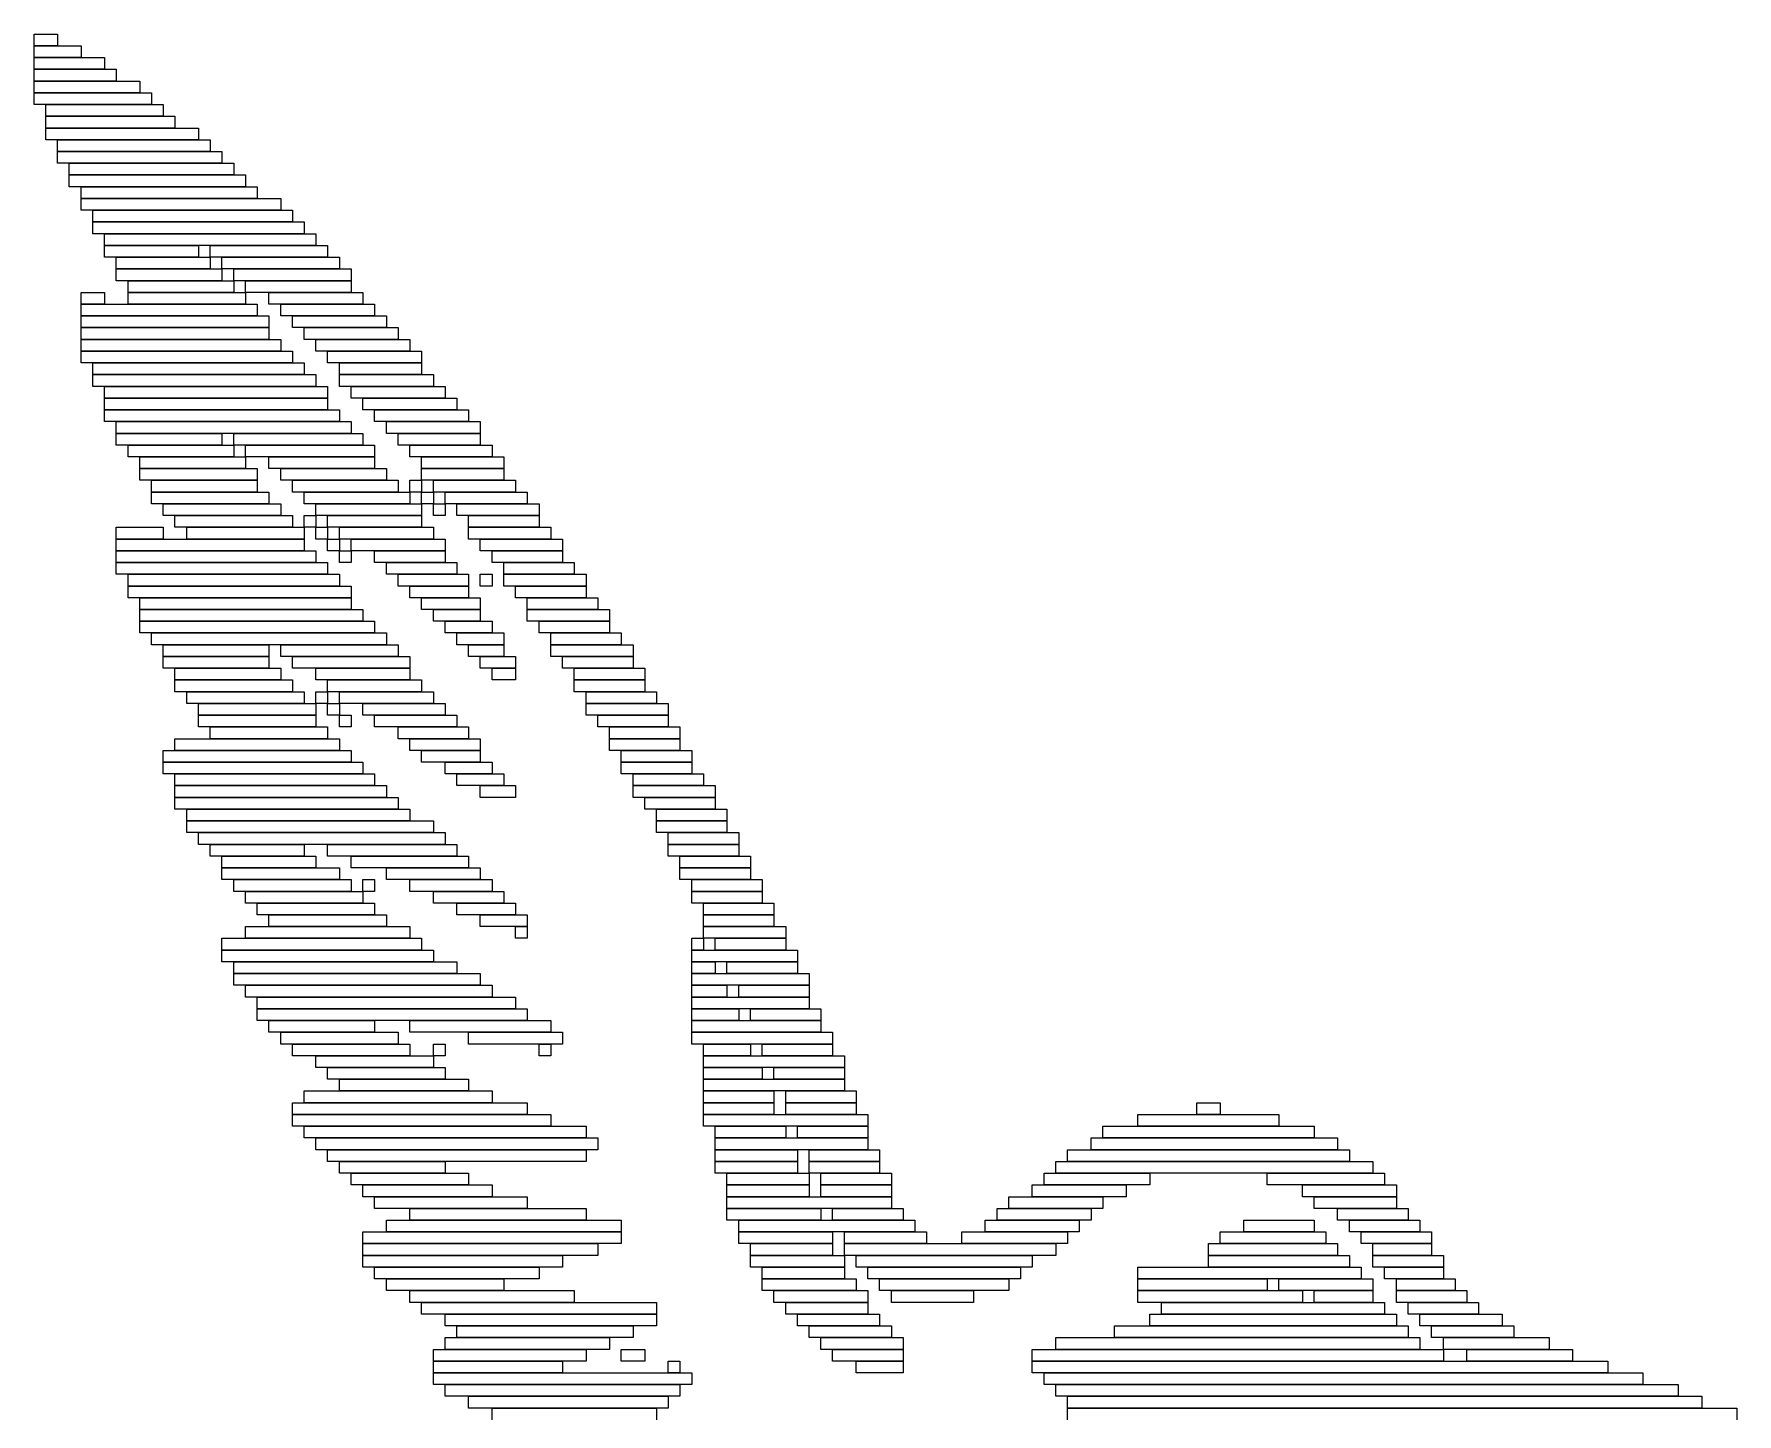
# Model space of a CAD drawing. Extents: x 431 to 613, y 382 to 623.
# Drawn here: x 431 to 576, y 505.5 to 623 of the extents above; entities that cross this region are included whole.
import ezdxf

# ---------------------------------------------------------------- set-up
doc = ezdxf.new("R2010")
doc.units = 0

msp = doc.modelspace()

# ---------------------------------------------------------------- linework, layer by layer
for p, q in [((431, 623), (433, 623)), ((431, 622), (431, 623)), ((433, 623), (433, 622)), ((433, 622), (431, 622)), ((431, 622), (435, 622)), ((431, 621), (431, 622)), ((435, 621), (431, 621)), ((431, 621), (437, 621)), ((431, 620), (431, 621)), ((435, 622), (435, 621)), ((437, 621), (437, 620)), ((437, 620), (431, 620)), ((431, 620), (438, 620)), ((431, 619), (431, 620)), ((438, 620), (438, 619)), ((438, 619), (431, 619)), ((431, 619), (440, 619)), ((431, 618), (431, 619)), ((440, 618), (431, 618)), ((431, 618), (441, 618)), ((431, 617), (431, 618)), ((440, 619), (440, 618)), ((441, 618), (441, 617)), ((441, 617), (431, 617)), ((432, 617), (442, 617)), ((432, 616), (432, 617)), ((442, 617), (442, 616)), ((442, 616), (432, 616)), ((432, 616), (443, 616)), ((432, 615), (432, 616)), ((443, 615), (432, 615)), ((432, 615), (445, 615)), ((432, 614), (432, 615)), ((443, 616), (443, 615)), ((445, 615), (445, 614)), ((445, 614), (432, 614)), ((433, 614), (446, 614)), ((433, 613), (433, 614)), ((446, 614), (446, 613)), ((446, 613), (433, 613)), ((433, 613), (447, 613)), ((433, 612), (433, 613)), ((447, 612), (433, 612)), ((434, 612), (448, 612)), ((434, 611), (434, 612)), ((447, 613), (447, 612)), ((448, 612), (448, 611)), ((448, 611), (434, 611)), ((434, 611), (449, 611)), ((434, 610), (434, 611)), ((449, 611), (449, 610)), ((449, 610), (434, 610)), ((435, 610), (450, 610)), ((435, 609), (435, 610)), ((450, 609), (435, 609)), ((435, 609), (452, 609)), ((435, 608), (435, 609)), ((450, 610), (450, 609)), ((452, 609), (452, 608)), ((452, 608), (435, 608)), ((436, 608), (453, 608)), ((436, 607), (436, 608)), ((453, 608), (453, 607)), ((453, 607), (436, 607)), ((436, 607), (454, 607)), ((436, 606), (436, 607)), ((454, 607), (454, 606)), ((454, 606), (436, 606)), ((437, 606), (455, 606)), ((437, 605), (437, 606)), ((455, 605), (437, 605)), ((437, 605), (445, 605)), ((437, 604), (437, 605)), ((445, 605), (445, 604)), ((446, 605), (456, 605)), ((446, 604), (446, 605)), ((455, 606), (455, 605)), ((456, 605), (456, 604)), ((445, 604), (437, 604)), ((438, 604), (446, 604)), ((438, 603), (438, 604)), ((456, 604), (446, 604)), ((446, 604), (446, 603)), ((447, 604), (457, 604)), ((447, 603), (447, 604)), ((457, 604), (457, 603)), ((446, 603), (438, 603)), ((438, 603), (447, 603)), ((438, 602), (438, 603)), ((447, 602), (438, 602)), ((439, 602), (448, 602)), ((439, 601), (439, 602)), ((457, 603), (447, 603)), ((447, 603), (447, 602)), ((448, 603), (458, 603)), ((448, 602), (448, 603)), ((458, 602), (448, 602)), ((448, 602), (448, 601)), ((449, 602), (458, 602)), ((449, 601), (449, 602)), ((458, 603), (458, 602)), ((458, 602), (458, 601)), ((435, 601), (437, 601)), ((435, 600), (435, 601)), ((437, 601), (437, 600)), ((448, 601), (439, 601)), ((439, 601), (449, 601)), ((439, 600), (439, 601)), ((458, 601), (449, 601)), ((449, 601), (449, 600)), ((451, 601), (459, 601)), ((451, 600), (451, 601)), ((459, 601), (459, 600)), ((437, 600), (435, 600)), ((435, 600), (450, 600)), ((435, 599), (435, 600)), ((450, 599), (435, 599)), ((435, 599), (451, 599)), ((435, 598), (435, 599)), ((449, 600), (439, 600)), ((450, 600), (450, 599)), ((459, 600), (451, 600)), ((451, 599), (451, 598)), ((452, 600), (460, 600)), ((452, 599), (452, 600)), ((460, 599), (452, 599)), ((453, 599), (461, 599)), ((453, 598), (453, 599)), ((460, 600), (460, 599)), ((461, 599), (461, 598)), ((451, 598), (435, 598)), ((435, 598), (451, 598)), ((435, 597), (435, 598)), ((451, 598), (451, 597)), ((461, 598), (453, 598)), ((454, 598), (462, 598)), ((454, 597), (454, 598)), ((462, 598), (462, 597)), ((451, 597), (435, 597)), ((435, 597), (452, 597)), ((435, 596), (435, 597)), ((452, 596), (435, 596)), ((435, 596), (453, 596)), ((435, 595), (435, 596)), ((452, 597), (452, 596)), ((453, 596), (453, 595)), ((462, 597), (454, 597)), ((455, 597), (463, 597)), ((455, 596), (455, 597)), ((463, 596), (455, 596)), ((456, 596), (464, 596)), ((456, 595), (456, 596)), ((463, 597), (463, 596)), ((464, 596), (464, 595)), ((453, 595), (435, 595)), ((436, 595), (454, 595)), ((436, 594), (436, 595)), ((454, 595), (454, 594)), ((464, 595), (456, 595)), ((457, 595), (464, 595)), ((457, 594), (457, 595)), ((464, 595), (464, 594)), ((454, 594), (436, 594)), ((436, 594), (455, 594)), ((436, 593), (436, 594)), ((455, 594), (455, 593)), ((464, 594), (457, 594)), ((457, 594), (465, 594)), ((457, 593), (457, 594)), ((465, 594), (465, 593)), ((455, 593), (436, 593)), ((437, 593), (456, 593)), ((437, 592), (437, 593)), ((456, 592), (437, 592)), ((437, 592), (456, 592)), ((437, 591), (437, 592)), ((456, 593), (456, 592)), ((456, 592), (456, 591)), ((465, 593), (457, 593)), ((458, 593), (466, 593)), ((458, 592), (458, 593)), ((466, 592), (458, 592)), ((459, 592), (467, 592)), ((459, 591), (459, 592)), ((466, 593), (466, 592)), ((467, 592), (467, 591)), ((456, 591), (437, 591)), ((437, 591), (457, 591)), ((437, 590), (437, 591)), ((457, 591), (457, 590)), ((467, 591), (459, 591)), ((460, 591), (468, 591)), ((460, 590), (460, 591)), ((468, 591), (468, 590)), ((457, 590), (437, 590)), ((438, 590), (458, 590)), ((438, 589), (438, 590)), ((458, 589), (438, 589)), ((438, 589), (447, 589)), ((438, 588), (438, 589)), ((447, 589), (447, 588)), ((448, 589), (459, 589)), ((448, 588), (448, 589)), ((458, 590), (458, 589)), ((459, 589), (459, 588)), ((468, 590), (460, 590)), ((461, 590), (469, 590)), ((461, 589), (461, 590)), ((469, 589), (461, 589)), ((462, 589), (469, 589)), ((462, 588), (462, 589)), ((469, 590), (469, 589)), ((469, 589), (469, 588)), ((447, 588), (438, 588)), ((439, 588), (448, 588)), ((439, 587), (439, 588)), ((459, 588), (448, 588)), ((448, 588), (448, 587)), ((449, 588), (460, 588)), ((449, 587), (449, 588)), ((460, 588), (460, 587)), ((469, 588), (462, 588)), ((463, 588), (470, 588)), ((463, 587), (463, 588)), ((470, 588), (470, 587)), ((448, 587), (439, 587)), ((440, 587), (449, 587)), ((440, 586), (440, 587)), ((449, 586), (440, 586)), ((440, 586), (450, 586)), ((440, 585), (440, 586)), ((460, 587), (449, 587)), ((449, 587), (449, 586)), ((450, 586), (450, 585)), ((451, 587), (460, 587)), ((451, 586), (451, 587)), ((460, 586), (451, 586)), ((452, 586), (461, 586)), ((452, 585), (452, 586)), ((460, 587), (460, 586)), ((461, 586), (461, 585)), ((470, 587), (463, 587)), ((464, 587), (471, 587)), ((464, 586), (464, 587)), ((471, 586), (464, 586)), ((464, 586), (471, 586)), ((464, 585), (464, 586)), ((471, 587), (471, 586)), ((471, 586), (471, 585)), ((450, 585), (440, 585)), ((441, 585), (450, 585)), ((441, 584), (441, 585)), ((450, 585), (450, 584)), ((461, 585), (452, 585)), ((453, 585), (462, 585)), ((453, 584), (453, 585)), ((462, 585), (462, 584)), ((463, 585), (464, 585)), ((463, 584), (463, 585)), ((471, 585), (464, 585)), ((464, 585), (464, 584)), ((465, 585), (472, 585)), ((465, 584), (465, 585)), ((472, 585), (472, 584)), ((450, 584), (441, 584)), ((441, 584), (451, 584)), ((441, 583), (441, 584)), ((451, 583), (441, 583)), ((442, 583), (452, 583)), ((442, 582), (442, 583)), ((451, 584), (451, 583)), ((452, 583), (452, 582)), ((462, 584), (453, 584)), ((454, 584), (463, 584)), ((454, 583), (454, 584)), ((463, 583), (454, 583)), ((455, 583), (464, 583)), ((455, 582), (455, 583)), ((464, 584), (463, 584)), ((463, 584), (463, 583)), ((464, 584), (465, 584)), ((464, 583), (464, 584)), ((465, 583), (464, 583)), ((464, 583), (464, 582)), ((472, 584), (465, 584)), ((465, 584), (465, 583)), ((465, 583), (466, 583)), ((465, 582), (465, 583)), ((466, 584), (473, 584)), ((466, 583), (466, 584)), ((473, 583), (466, 583)), ((466, 583), (466, 582)), ((467, 583), (474, 583)), ((467, 582), (467, 583)), ((473, 584), (473, 583)), ((474, 583), (474, 582)), ((452, 582), (442, 582)), ((443, 582), (453, 582)), ((443, 581), (443, 582)), ((453, 582), (453, 581)), ((454, 582), (455, 582)), ((454, 581), (454, 582)), ((464, 582), (455, 582)), ((455, 582), (455, 581)), ((456, 582), (464, 582)), ((456, 581), (456, 582)), ((464, 582), (464, 581)), ((466, 582), (465, 582)), ((474, 582), (467, 582)), ((468, 582), (474, 582)), ((468, 581), (468, 582)), ((474, 582), (474, 581)), ((438, 581), (442, 581)), ((438, 580), (438, 581)), ((442, 580), (438, 580)), ((438, 580), (454, 580)), ((438, 579), (438, 580)), ((442, 581), (442, 580)), ((453, 581), (443, 581)), ((444, 581), (454, 581)), ((444, 580), (444, 581)), ((454, 580), (444, 580)), ((455, 581), (454, 581)), ((454, 581), (454, 580)), ((454, 580), (454, 579)), ((455, 581), (456, 581)), ((455, 580), (455, 581)), ((456, 580), (455, 580)), ((464, 581), (456, 581)), ((456, 581), (456, 580)), ((456, 580), (457, 580)), ((456, 579), (456, 580)), ((457, 581), (465, 581)), ((457, 580), (457, 581)), ((465, 580), (457, 580)), ((457, 580), (457, 579)), ((458, 580), (466, 580)), ((458, 579), (458, 580)), ((465, 581), (465, 580)), ((466, 580), (466, 579)), ((474, 581), (468, 581)), ((468, 581), (475, 581)), ((468, 580), (468, 581)), ((475, 580), (468, 580)), ((469, 580), (476, 580)), ((469, 579), (469, 580)), ((475, 581), (475, 580)), ((476, 580), (476, 579)), ((454, 579), (438, 579)), ((438, 579), (455, 579)), ((438, 578), (438, 579)), ((455, 579), (455, 578)), ((457, 579), (456, 579)), ((457, 579), (458, 579)), ((457, 578), (457, 579)), ((466, 579), (458, 579)), ((458, 579), (458, 578)), ((460, 579), (466, 579)), ((460, 578), (460, 579)), ((466, 579), (466, 578)), ((476, 579), (469, 579)), ((470, 579), (476, 579)), ((470, 578), (470, 579)), ((476, 579), (476, 578)), ((455, 578), (438, 578)), ((438, 578), (456, 578)), ((438, 577), (438, 578)), ((456, 578), (456, 577)), ((458, 578), (457, 578)), ((466, 578), (460, 578)), ((461, 578), (467, 578)), ((461, 577), (461, 578)), ((467, 578), (467, 577)), ((476, 578), (470, 578)), ((471, 578), (477, 578)), ((471, 577), (471, 578)), ((477, 578), (477, 577)), ((456, 577), (438, 577)), ((439, 577), (457, 577)), ((439, 576), (439, 577)), ((457, 576), (439, 576)), ((439, 576), (458, 576)), ((439, 575), (439, 576)), ((457, 577), (457, 576)), ((458, 576), (458, 575)), ((467, 577), (461, 577)), ((462, 577), (468, 577)), ((462, 576), (462, 577)), ((468, 576), (462, 576)), ((463, 576), (468, 576)), ((463, 575), (463, 576)), ((468, 577), (468, 576)), ((468, 576), (468, 575)), ((469, 577), (470, 577)), ((469, 576), (469, 577)), ((470, 576), (469, 576)), ((470, 577), (470, 576)), ((477, 577), (471, 577)), ((471, 577), (478, 577)), ((471, 576), (471, 577)), ((478, 576), (471, 576)), ((472, 576), (478, 576)), ((472, 575), (472, 576)), ((478, 577), (478, 576)), ((478, 576), (478, 575)), ((458, 575), (439, 575)), ((440, 575), (458, 575)), ((440, 574), (440, 575)), ((458, 575), (458, 574)), ((468, 575), (463, 575)), ((464, 575), (469, 575)), ((464, 574), (464, 575)), ((469, 575), (469, 574)), ((478, 575), (472, 575)), ((473, 575), (479, 575)), ((473, 574), (473, 575)), ((479, 575), (479, 574)), ((458, 574), (440, 574)), ((440, 574), (459, 574)), ((440, 573), (440, 574)), ((459, 573), (440, 573)), ((440, 573), (460, 573)), ((440, 572), (440, 573)), ((459, 574), (459, 573)), ((460, 573), (460, 572)), ((469, 574), (464, 574)), ((465, 574), (469, 574)), ((465, 573), (465, 574)), ((469, 573), (465, 573)), ((466, 573), (470, 573)), ((466, 572), (466, 573)), ((469, 574), (469, 573)), ((470, 573), (470, 572)), ((479, 574), (473, 574)), ((473, 574), (480, 574)), ((473, 573), (473, 574)), ((480, 573), (473, 573)), ((474, 573), (480, 573)), ((474, 572), (474, 573)), ((480, 574), (480, 573)), ((480, 573), (480, 572)), ((460, 572), (440, 572)), ((441, 572), (461, 572)), ((441, 571), (441, 572)), ((461, 572), (461, 571)), ((470, 572), (466, 572)), ((467, 572), (471, 572)), ((467, 571), (467, 572)), ((471, 572), (471, 571)), ((480, 572), (474, 572)), ((475, 572), (481, 572)), ((475, 571), (475, 572)), ((481, 572), (481, 571)), ((461, 571), (441, 571)), ((442, 571), (451, 571)), ((442, 570), (442, 571)), ((451, 570), (442, 570)), ((442, 570), (451, 570)), ((442, 569), (442, 570)), ((451, 571), (451, 570)), ((451, 570), (451, 569)), ((452, 571), (462, 571)), ((452, 570), (452, 571)), ((462, 570), (452, 570)), ((453, 570), (463, 570)), ((453, 569), (453, 570)), ((462, 571), (462, 570)), ((463, 570), (463, 569)), ((471, 571), (467, 571)), ((468, 571), (471, 571)), ((468, 570), (468, 571)), ((471, 570), (468, 570)), ((469, 570), (472, 570)), ((469, 569), (469, 570)), ((471, 571), (471, 570)), ((472, 570), (472, 569)), ((481, 571), (475, 571)), ((475, 571), (482, 571)), ((475, 570), (475, 571)), ((482, 570), (475, 570)), ((476, 570), (482, 570)), ((476, 569), (476, 570)), ((482, 571), (482, 570)), ((482, 570), (482, 569)), ((451, 569), (442, 569)), ((443, 569), (452, 569)), ((443, 568), (443, 569)), ((452, 569), (452, 568)), ((463, 569), (453, 569)), ((455, 569), (463, 569)), ((455, 568), (455, 569)), ((463, 569), (463, 568)), ((472, 569), (469, 569)), ((470, 569), (472, 569)), ((470, 568), (470, 569)), ((472, 569), (472, 568)), ((482, 569), (476, 569)), ((477, 569), (483, 569)), ((477, 568), (477, 569)), ((483, 569), (483, 568)), ((452, 568), (443, 568)), ((443, 568), (453, 568)), ((443, 567), (443, 568)), ((453, 567), (443, 567)), ((444, 567), (454, 567)), ((444, 566), (444, 567)), ((453, 568), (453, 567)), ((454, 567), (454, 566)), ((463, 568), (455, 568)), ((455, 567), (456, 567)), ((455, 566), (455, 567)), ((456, 568), (464, 568)), ((456, 567), (456, 568)), ((464, 567), (456, 567)), ((456, 567), (456, 566)), ((457, 567), (465, 567)), ((457, 566), (457, 567)), ((464, 568), (464, 567)), ((465, 567), (465, 566)), ((472, 568), (470, 568)), ((483, 568), (477, 568)), ((477, 568), (483, 568)), ((477, 567), (477, 568)), ((483, 567), (477, 567)), ((478, 567), (484, 567)), ((478, 566), (478, 567)), ((483, 568), (483, 567)), ((484, 567), (484, 566)), ((454, 566), (444, 566)), ((445, 566), (455, 566)), ((445, 565), (445, 566)), ((456, 566), (455, 566)), ((455, 566), (455, 565)), ((456, 566), (457, 566)), ((456, 565), (456, 566)), ((465, 566), (457, 566)), ((457, 566), (457, 565)), ((459, 566), (466, 566)), ((459, 565), (459, 566)), ((466, 566), (466, 565)), ((484, 566), (478, 566)), ((478, 566), (485, 566)), ((478, 565), (478, 566)), ((485, 566), (485, 565)), ((455, 565), (445, 565)), ((445, 565), (455, 565)), ((445, 564), (445, 565)), ((455, 565), (455, 564)), ((457, 565), (456, 565)), ((457, 565), (458, 565)), ((457, 564), (457, 565)), ((458, 565), (458, 564)), ((466, 565), (459, 565)), ((460, 565), (467, 565)), ((460, 564), (460, 565)), ((467, 565), (467, 564)), ((485, 565), (478, 565)), ((479, 565), (485, 565)), ((479, 564), (479, 565)), ((485, 565), (485, 564)), ((443, 563), (457, 563)), ((443, 562), (443, 563)), ((455, 564), (445, 564)), ((446, 564), (456, 564)), ((446, 563), (446, 564)), ((456, 563), (446, 563)), ((456, 564), (456, 563)), ((458, 564), (457, 564)), ((457, 563), (457, 562)), ((467, 564), (460, 564)), ((462, 564), (468, 564)), ((462, 563), (462, 564)), ((468, 563), (462, 563)), ((463, 563), (469, 563)), ((463, 562), (463, 563)), ((468, 564), (468, 563)), ((469, 563), (469, 562)), ((485, 564), (479, 564)), ((480, 564), (486, 564)), ((480, 563), (480, 564)), ((486, 563), (480, 563)), ((480, 563), (486, 563)), ((480, 562), (480, 563)), ((486, 564), (486, 563)), ((486, 563), (486, 562)), ((442, 562), (458, 562)), ((442, 561), (442, 562)), ((457, 562), (443, 562)), ((458, 562), (458, 561)), ((469, 562), (463, 562)), ((464, 562), (469, 562)), ((464, 561), (464, 562)), ((469, 562), (469, 561)), ((486, 562), (480, 562)), ((481, 562), (487, 562)), ((481, 561), (481, 562)), ((487, 562), (487, 561)), ((458, 561), (442, 561)), ((442, 561), (459, 561)), ((442, 560), (442, 561)), ((459, 560), (442, 560)), ((443, 560), (460, 560)), ((443, 559), (443, 560)), ((459, 561), (459, 560)), ((460, 560), (460, 559)), ((469, 561), (464, 561)), ((466, 561), (470, 561)), ((466, 560), (466, 561)), ((470, 560), (466, 560)), ((467, 560), (471, 560)), ((467, 559), (467, 560)), ((470, 561), (470, 560)), ((471, 560), (471, 559)), ((487, 561), (481, 561)), ((481, 561), (487, 561)), ((481, 560), (481, 561)), ((487, 560), (481, 560)), ((482, 560), (488, 560)), ((482, 559), (482, 560)), ((487, 561), (487, 560)), ((488, 560), (488, 559)), ((460, 559), (443, 559)), ((443, 559), (461, 559)), ((443, 558), (443, 559)), ((461, 559), (461, 558)), ((471, 559), (467, 559)), ((469, 559), (472, 559)), ((469, 558), (469, 559)), ((472, 559), (472, 558)), ((488, 559), (482, 559)), ((482, 559), (489, 559)), ((482, 558), (482, 559)), ((489, 559), (489, 558)), ((461, 558), (443, 558)), ((443, 558), (462, 558)), ((443, 557), (443, 558)), ((462, 557), (443, 557)), ((444, 557), (463, 557)), ((444, 556), (444, 557)), ((462, 558), (462, 557)), ((463, 557), (463, 556)), ((472, 558), (469, 558)), ((489, 558), (482, 558)), ((483, 558), (489, 558)), ((483, 557), (483, 558)), ((489, 557), (483, 557)), ((484, 557), (490, 557)), ((484, 556), (484, 557)), ((489, 558), (489, 557)), ((490, 557), (490, 556)), ((463, 556), (444, 556)), ((444, 556), (465, 556)), ((444, 555), (444, 556)), ((465, 556), (465, 555)), ((490, 556), (484, 556)), ((484, 556), (490, 556)), ((484, 555), (484, 556)), ((490, 556), (490, 555)), ((465, 555), (444, 555)), ((445, 555), (466, 555)), ((445, 554), (445, 555)), ((466, 554), (445, 554)), ((446, 554), (454, 554)), ((446, 553), (446, 554)), ((454, 554), (454, 553)), ((456, 554), (467, 554)), ((456, 553), (456, 554)), ((466, 555), (466, 554)), ((467, 554), (467, 553)), ((490, 555), (484, 555)), ((485, 555), (491, 555)), ((485, 554), (485, 555)), ((491, 554), (485, 554)), ((485, 554), (491, 554)), ((485, 553), (485, 554)), ((491, 555), (491, 554)), ((491, 554), (491, 553)), ((454, 553), (446, 553)), ((447, 553), (455, 553)), ((447, 552), (447, 553)), ((455, 553), (455, 552)), ((467, 553), (456, 553)), ((458, 553), (468, 553)), ((458, 552), (458, 553)), ((468, 553), (468, 552)), ((491, 553), (485, 553)), ((486, 553), (492, 553)), ((486, 552), (486, 553)), ((492, 553), (492, 552)), ((455, 552), (447, 552)), ((447, 552), (457, 552)), ((447, 551), (447, 552)), ((457, 551), (447, 551)), ((448, 551), (458, 551)), ((448, 550), (448, 551)), ((457, 552), (457, 551)), ((468, 552), (458, 552)), ((458, 551), (458, 550)), ((459, 551), (460, 551)), ((459, 550), (459, 551)), ((460, 551), (460, 550)), ((461, 552), (469, 552)), ((461, 551), (461, 552)), ((469, 551), (461, 551)), ((463, 551), (470, 551)), ((463, 550), (463, 551)), ((469, 552), (469, 551)), ((470, 551), (470, 550)), ((492, 552), (486, 552)), ((486, 552), (492, 552)), ((486, 551), (486, 552)), ((492, 551), (486, 551)), ((487, 551), (493, 551)), ((487, 550), (487, 551)), ((492, 552), (492, 551)), ((493, 551), (493, 550)), ((458, 550), (448, 550)), ((449, 550), (459, 550)), ((449, 549), (449, 550)), ((460, 550), (459, 550)), ((459, 550), (459, 549)), ((470, 550), (463, 550)), ((465, 550), (471, 550)), ((465, 549), (465, 550)), ((471, 550), (471, 549)), ((493, 550), (487, 550)), ((487, 550), (493, 550)), ((487, 549), (487, 550)), ((493, 550), (493, 549)), ((459, 549), (449, 549)), ((450, 549), (460, 549)), ((450, 548), (450, 549)), ((460, 549), (460, 548)), ((471, 549), (465, 549)), ((467, 549), (472, 549)), ((467, 548), (467, 549)), ((472, 549), (472, 548)), ((493, 549), (487, 549)), ((488, 549), (494, 549)), ((488, 548), (488, 549)), ((494, 549), (494, 548)), ((449, 547), (463, 547)), ((449, 546), (449, 547)), ((460, 548), (450, 548)), ((451, 548), (461, 548)), ((451, 547), (451, 548)), ((461, 547), (451, 547)), ((461, 548), (461, 547)), ((463, 547), (463, 546)), ((472, 548), (467, 548)), ((469, 548), (473, 548)), ((469, 547), (469, 548)), ((473, 547), (469, 547)), ((472, 547), (473, 547)), ((472, 546), (472, 547)), ((473, 548), (473, 547)), ((473, 547), (473, 546)), ((494, 548), (488, 548)), ((488, 548), (494, 548)), ((488, 547), (488, 548)), ((494, 547), (488, 547)), ((488, 547), (495, 547)), ((488, 546), (488, 547)), ((494, 548), (494, 547)), ((495, 547), (495, 546)), ((447, 546), (464, 546)), ((447, 545), (447, 546)), ((463, 546), (449, 546)), ((464, 546), (464, 545)), ((473, 546), (472, 546)), ((487, 546), (488, 546)), ((487, 545), (487, 546)), ((495, 546), (488, 546)), ((488, 546), (488, 545)), ((489, 546), (495, 546)), ((489, 545), (489, 546)), ((495, 546), (495, 545)), ((464, 545), (447, 545)), ((447, 545), (465, 545)), ((447, 544), (447, 545)), ((465, 544), (447, 544)), ((448, 544), (467, 544)), ((448, 543), (448, 544)), ((465, 545), (465, 544)), ((467, 544), (467, 543)), ((488, 545), (487, 545)), ((487, 545), (496, 545)), ((487, 544), (487, 545)), ((496, 544), (487, 544)), ((487, 544), (489, 544)), ((487, 543), (487, 544)), ((495, 545), (489, 545)), ((489, 544), (489, 543)), ((490, 544), (496, 544)), ((490, 543), (490, 544)), ((496, 545), (496, 544)), ((496, 544), (496, 543)), ((467, 543), (448, 543)), ((448, 543), (469, 543)), ((448, 542), (448, 543)), ((469, 543), (469, 542)), ((489, 543), (487, 543)), ((487, 543), (497, 543)), ((487, 542), (487, 543)), ((496, 543), (490, 543)), ((497, 543), (497, 542)), ((469, 542), (448, 542)), ((449, 542), (470, 542)), ((449, 541), (449, 542)), ((470, 541), (449, 541)), ((450, 541), (472, 541)), ((450, 540), (450, 541)), ((470, 542), (470, 541)), ((472, 541), (472, 540)), ((497, 542), (487, 542)), ((487, 542), (490, 542)), ((487, 541), (487, 542)), ((490, 541), (487, 541)), ((487, 541), (497, 541)), ((487, 540), (487, 541)), ((490, 542), (490, 541)), ((491, 542), (497, 542)), ((491, 541), (491, 542)), ((497, 541), (491, 541)), ((497, 542), (497, 541)), ((497, 541), (497, 540)), ((472, 540), (450, 540)), ((450, 540), (473, 540)), ((450, 539), (450, 540)), ((473, 540), (473, 539)), ((497, 540), (487, 540)), ((487, 540), (491, 540)), ((487, 539), (487, 540)), ((491, 540), (491, 539)), ((492, 540), (498, 540)), ((492, 539), (492, 540)), ((498, 540), (498, 539)), ((473, 539), (450, 539)), ((451, 539), (460, 539)), ((451, 538), (451, 539)), ((460, 538), (451, 538)), ((452, 538), (462, 538)), ((452, 537), (452, 538)), ((460, 539), (460, 538)), ((462, 538), (462, 537)), ((463, 539), (475, 539)), ((463, 538), (463, 539)), ((475, 538), (463, 538)), ((468, 538), (476, 538)), ((468, 537), (468, 538)), ((475, 539), (475, 538)), ((476, 538), (476, 537)), ((491, 539), (487, 539)), ((487, 539), (498, 539)), ((487, 538), (487, 539)), ((498, 538), (487, 538)), ((487, 538), (499, 538)), ((487, 537), (487, 538)), ((498, 539), (492, 539)), ((498, 539), (498, 538)), ((499, 538), (499, 537)), ((462, 537), (452, 537)), ((453, 537), (463, 537)), ((453, 536), (453, 537)), ((463, 537), (463, 536)), ((465, 537), (466, 537)), ((465, 536), (465, 537)), ((466, 537), (466, 536)), ((476, 537), (468, 537)), ((474, 537), (475, 537)), ((474, 536), (474, 537)), ((475, 537), (475, 536)), ((499, 537), (487, 537)), ((488, 537), (492, 537)), ((488, 536), (488, 537)), ((492, 537), (492, 536)), ((493, 537), (499, 537)), ((493, 536), (493, 537)), ((499, 537), (499, 536)), ((463, 536), (453, 536)), ((455, 536), (465, 536)), ((455, 535), (455, 536)), ((466, 536), (465, 536)), ((465, 536), (465, 535)), ((475, 536), (474, 536)), ((492, 536), (488, 536)), ((488, 536), (500, 536)), ((488, 535), (488, 536)), ((499, 536), (493, 536)), ((500, 536), (500, 535)), ((465, 535), (455, 535)), ((456, 535), (466, 535)), ((456, 534), (456, 535)), ((466, 534), (456, 534)), ((457, 534), (468, 534)), ((457, 533), (457, 534)), ((466, 535), (466, 534)), ((468, 534), (468, 533)), ((500, 535), (488, 535)), ((488, 535), (493, 535)), ((488, 534), (488, 535)), ((493, 534), (488, 534)), ((488, 534), (500, 534)), ((488, 533), (488, 534)), ((493, 535), (493, 534)), ((494, 535), (500, 535)), ((494, 534), (494, 535)), ((500, 534), (494, 534)), ((500, 535), (500, 534)), ((500, 534), (500, 533)), ((454, 533), (470, 533)), ((454, 532), (454, 533)), ((468, 533), (457, 533)), ((470, 533), (470, 532)), ((500, 533), (488, 533)), ((488, 533), (494, 533)), ((488, 532), (488, 533)), ((494, 533), (494, 532)), ((495, 533), (501, 533)), ((495, 532), (495, 533)), ((501, 533), (501, 532)), ((453, 532), (473, 532)), ((453, 531), (453, 532)), ((473, 531), (453, 531)), ((453, 531), (475, 531)), ((453, 530), (453, 531)), ((470, 532), (454, 532)), ((473, 532), (473, 531)), ((475, 531), (475, 530)), ((494, 532), (488, 532)), ((488, 532), (494, 532)), ((488, 531), (488, 532)), ((494, 531), (488, 531)), ((488, 531), (502, 531)), ((488, 530), (488, 531)), ((494, 532), (494, 531)), ((501, 532), (495, 532)), ((495, 532), (501, 532)), ((495, 531), (495, 532)), ((501, 531), (495, 531)), ((501, 532), (501, 531)), ((502, 531), (502, 530)), ((525, 531), (537, 531)), ((525, 530), (525, 531)), ((530, 532), (532, 532)), ((530, 531), (530, 532)), ((532, 531), (530, 531)), ((532, 532), (532, 531)), ((537, 531), (537, 530)), ((475, 530), (453, 530)), ((454, 530), (478, 530)), ((454, 529), (454, 530)), ((478, 530), (478, 529)), ((502, 530), (488, 530)), ((489, 530), (495, 530)), ((489, 529), (489, 530)), ((495, 530), (495, 529)), ((496, 530), (502, 530)), ((496, 529), (496, 530)), ((502, 530), (502, 529)), ((522, 530), (540, 530)), ((522, 529), (522, 530)), ((537, 530), (525, 530)), ((540, 530), (540, 529)), ((478, 529), (454, 529)), ((455, 529), (479, 529)), ((455, 528), (455, 529)), ((479, 528), (455, 528)), ((456, 528), (478, 528)), ((456, 527), (456, 528)), ((478, 528), (478, 527)), ((479, 529), (479, 528)), ((495, 529), (489, 529)), ((489, 529), (502, 529)), ((489, 528), (489, 529)), ((502, 528), (489, 528)), ((489, 528), (496, 528)), ((489, 527), (489, 528)), ((502, 529), (496, 529)), ((496, 528), (496, 527)), ((497, 528), (503, 528)), ((497, 527), (497, 528)), ((502, 529), (502, 528)), ((503, 528), (503, 527)), ((519, 528), (543, 528)), ((519, 527), (519, 528)), ((521, 529), (542, 529)), ((521, 528), (521, 529)), ((542, 528), (521, 528)), ((540, 529), (522, 529)), ((542, 529), (542, 528)), ((543, 528), (543, 527)), ((478, 527), (456, 527)), ((457, 527), (466, 527)), ((457, 526), (457, 527)), ((466, 527), (466, 526)), ((496, 527), (489, 527)), ((489, 527), (496, 527)), ((489, 526), (489, 527)), ((496, 527), (496, 526)), ((503, 527), (497, 527)), ((497, 527), (503, 527)), ((497, 526), (497, 527)), ((503, 527), (503, 526)), ((518, 527), (545, 527)), ((518, 526), (518, 527)), ((543, 527), (519, 527)), ((545, 527), (545, 526)), ((466, 526), (457, 526)), ((458, 526), (468, 526)), ((458, 525), (458, 526)), ((468, 525), (458, 525)), ((459, 525), (470, 525)), ((459, 524), (459, 525)), ((468, 526), (468, 525)), ((470, 525), (470, 524)), ((496, 526), (489, 526)), ((490, 526), (497, 526)), ((490, 525), (490, 526)), ((497, 525), (490, 525)), ((490, 525), (497, 525)), ((490, 524), (490, 525)), ((503, 526), (497, 526)), ((497, 526), (497, 525)), ((497, 525), (497, 524)), ((498, 526), (504, 526)), ((498, 525), (498, 526)), ((504, 525), (498, 525)), ((498, 525), (504, 525)), ((498, 524), (498, 525)), ((504, 526), (504, 525)), ((504, 525), (504, 524)), ((516, 525), (524, 525)), ((516, 524), (516, 525)), ((517, 526), (526, 526)), ((517, 525), (517, 526)), ((526, 525), (517, 525)), ((545, 526), (518, 526)), ((524, 525), (524, 524)), ((526, 526), (526, 525)), ((536, 526), (546, 526)), ((536, 525), (536, 526)), ((546, 525), (536, 525)), ((539, 525), (547, 525)), ((539, 524), (539, 525)), ((546, 526), (546, 525)), ((547, 525), (547, 524)), ((470, 524), (459, 524)), ((460, 524), (473, 524)), ((460, 523), (460, 524)), ((473, 524), (473, 523)), ((497, 524), (490, 524)), ((490, 524), (504, 524)), ((490, 523), (490, 524)), ((504, 524), (498, 524)), ((504, 524), (504, 523)), ((514, 524), (522, 524)), ((514, 523), (514, 524)), ((524, 524), (516, 524)), ((522, 524), (522, 523)), ((547, 524), (539, 524)), ((540, 524), (547, 524)), ((540, 523), (540, 524)), ((547, 524), (547, 523)), ((473, 523), (460, 523)), ((461, 522), (481, 522)), ((461, 521), (461, 522)), ((463, 523), (478, 523)), ((463, 522), (463, 523)), ((478, 522), (463, 522)), ((478, 523), (478, 522)), ((481, 522), (481, 521)), ((504, 523), (490, 523)), ((490, 523), (498, 523)), ((490, 522), (490, 523)), ((498, 522), (490, 522)), ((491, 522), (506, 522)), ((491, 521), (491, 522)), ((498, 523), (498, 522)), ((499, 523), (505, 523)), ((499, 522), (499, 523)), ((505, 522), (499, 522)), ((505, 523), (505, 522)), ((506, 522), (506, 521)), ((512, 522), (520, 522)), ((512, 521), (512, 522)), ((513, 523), (521, 523)), ((513, 522), (513, 523)), ((521, 522), (513, 522)), ((522, 523), (514, 523)), ((520, 522), (520, 521)), ((521, 523), (521, 522)), ((534, 522), (540, 522)), ((534, 521), (534, 522)), ((547, 523), (540, 523)), ((540, 522), (540, 521)), ((542, 523), (548, 523)), ((542, 522), (542, 523)), ((548, 522), (542, 522)), ((543, 522), (549, 522)), ((543, 521), (543, 522)), ((548, 523), (548, 522)), ((549, 522), (549, 521)), ((459, 521), (481, 521)), ((459, 520), (459, 521)), ((481, 521), (461, 521)), ((481, 521), (481, 520)), ((506, 521), (491, 521)), ((491, 521), (499, 521)), ((491, 520), (491, 521)), ((499, 521), (499, 520)), ((500, 521), (507, 521)), ((500, 520), (500, 521)), ((507, 521), (507, 520)), ((510, 521), (519, 521)), ((510, 520), (510, 521)), ((520, 521), (512, 521)), ((519, 521), (519, 520)), ((532, 521), (541, 521)), ((532, 520), (532, 521)), ((540, 521), (534, 521)), ((541, 521), (541, 520)), ((549, 521), (543, 521)), ((544, 521), (550, 521)), ((544, 520), (544, 521)), ((550, 521), (550, 520)), ((481, 520), (459, 520)), ((459, 520), (479, 520)), ((459, 519), (459, 520)), ((479, 520), (479, 519)), ((499, 520), (491, 520)), ((492, 520), (499, 520)), ((492, 519), (492, 520)), ((499, 520), (499, 519)), ((507, 520), (500, 520)), ((500, 520), (518, 520)), ((500, 519), (500, 520)), ((519, 520), (510, 520)), ((518, 520), (518, 519)), ((531, 520), (542, 520)), ((531, 519), (531, 520)), ((541, 520), (532, 520)), ((542, 520), (542, 519)), ((550, 520), (544, 520)), ((545, 520), (550, 520)), ((545, 519), (545, 520)), ((550, 520), (550, 519)), ((479, 519), (459, 519)), ((459, 519), (476, 519)), ((459, 518), (459, 519)), ((476, 518), (459, 518)), ((460, 518), (474, 518)), ((460, 517), (460, 518)), ((474, 518), (474, 517)), ((476, 519), (476, 518)), ((499, 519), (492, 519)), ((492, 519), (500, 519)), ((492, 518), (492, 519)), ((500, 518), (492, 518)), ((493, 518), (500, 518)), ((493, 517), (493, 518)), ((518, 519), (500, 519)), ((500, 519), (500, 518)), ((500, 518), (500, 517)), ((501, 519), (516, 519)), ((501, 518), (501, 519)), ((516, 518), (501, 518)), ((502, 518), (515, 518)), ((502, 517), (502, 518)), ((515, 518), (515, 517)), ((516, 519), (516, 518)), ((525, 518), (544, 518)), ((525, 517), (525, 518)), ((542, 519), (531, 519)), ((531, 519), (543, 519)), ((531, 518), (531, 519)), ((543, 518), (531, 518)), ((543, 519), (543, 518)), ((544, 518), (544, 517)), ((550, 519), (545, 519)), ((545, 519), (551, 519)), ((545, 518), (545, 519)), ((551, 518), (545, 518)), ((546, 518), (551, 518)), ((546, 517), (546, 518)), ((551, 519), (551, 518)), ((551, 518), (551, 517)), ((474, 517), (460, 517)), ((461, 517), (471, 517)), ((461, 516), (461, 517)), ((471, 517), (471, 516)), ((500, 517), (493, 517)), ((493, 517), (501, 517)), ((493, 516), (493, 517)), ((501, 517), (501, 516)), ((515, 517), (502, 517)), ((503, 517), (514, 517)), ((503, 516), (503, 517)), ((514, 517), (514, 516)), ((544, 517), (525, 517)), ((525, 517), (536, 517)), ((525, 516), (525, 517)), ((536, 517), (536, 516)), ((537, 517), (545, 517)), ((537, 516), (537, 517)), ((545, 517), (545, 516)), ((551, 517), (546, 517)), ((547, 517), (552, 517)), ((547, 516), (547, 517)), ((552, 517), (552, 516)), ((471, 516), (461, 516)), ((463, 516), (477, 516)), ((463, 515), (463, 516)), ((477, 515), (463, 515)), ((464, 515), (484, 515)), ((464, 514), (464, 515)), ((477, 516), (477, 515)), ((484, 515), (484, 514)), ((501, 516), (493, 516)), ((494, 516), (502, 516)), ((494, 515), (494, 516)), ((502, 515), (494, 515)), ((495, 515), (502, 515)), ((495, 514), (495, 515)), ((502, 516), (502, 515)), ((502, 515), (502, 514)), ((514, 516), (503, 516)), ((504, 516), (511, 516)), ((504, 515), (504, 516)), ((511, 515), (504, 515)), ((511, 516), (511, 515)), ((536, 516), (525, 516)), ((525, 516), (539, 516)), ((525, 515), (525, 516)), ((539, 515), (525, 515)), ((527, 515), (546, 515)), ((527, 514), (527, 515)), ((545, 516), (537, 516)), ((539, 516), (539, 515)), ((540, 516), (545, 516)), ((540, 515), (540, 516)), ((545, 515), (540, 515)), ((545, 516), (545, 515)), ((546, 515), (546, 514)), ((552, 516), (547, 516)), ((547, 516), (553, 516)), ((547, 515), (547, 516)), ((553, 515), (547, 515)), ((548, 515), (554, 515)), ((548, 514), (548, 515)), ((553, 516), (553, 515)), ((554, 515), (554, 514)), ((484, 514), (464, 514)), ((466, 514), (484, 514)), ((466, 513), (466, 514)), ((484, 514), (484, 513)), ((502, 514), (495, 514)), ((496, 514), (503, 514)), ((496, 513), (496, 514)), ((503, 514), (503, 513)), ((526, 514), (547, 514)), ((526, 513), (526, 514)), ((546, 514), (527, 514)), ((547, 514), (547, 513)), ((554, 514), (548, 514)), ((549, 514), (556, 514)), ((549, 513), (549, 514)), ((556, 514), (556, 513)), ((484, 513), (466, 513)), ((466, 512), (480, 512)), ((466, 511), (466, 512)), ((467, 513), (482, 513)), ((467, 512), (467, 513)), ((482, 512), (467, 512)), ((480, 512), (480, 511)), ((482, 513), (482, 512)), ((503, 513), (496, 513)), ((497, 513), (504, 513)), ((497, 512), (497, 513)), ((504, 512), (497, 512)), ((498, 512), (505, 512)), ((498, 511), (498, 512)), ((504, 513), (504, 512)), ((505, 512), (505, 511)), ((518, 512), (549, 512)), ((518, 511), (518, 512)), ((523, 513), (548, 513)), ((523, 512), (523, 513)), ((548, 512), (523, 512)), ((547, 513), (526, 513)), ((548, 513), (548, 512)), ((556, 513), (549, 513)), ((549, 512), (549, 511)), ((550, 513), (557, 513)), ((550, 512), (550, 513)), ((557, 512), (550, 512)), ((551, 512), (560, 512)), ((551, 511), (551, 512)), ((557, 513), (557, 512)), ((560, 512), (560, 511)), ((465, 511), (478, 511)), ((465, 510), (465, 511)), ((480, 511), (466, 511)), ((478, 511), (478, 510)), ((481, 511), (483, 511)), ((481, 510), (481, 511)), ((483, 511), (483, 510)), ((505, 511), (498, 511)), ((499, 511), (505, 511)), ((499, 510), (499, 511)), ((505, 511), (505, 510)), ((516, 511), (551, 511)), ((516, 510), (516, 511)), ((549, 511), (518, 511)), ((560, 511), (551, 511)), ((551, 511), (551, 510)), ((553, 511), (562, 511)), ((553, 510), (553, 511)), ((562, 511), (562, 510)), ((478, 510), (465, 510)), ((465, 510), (476, 510)), ((465, 509), (465, 510)), ((476, 509), (465, 509)), ((465, 509), (487, 509)), ((465, 508), (465, 509)), ((476, 510), (476, 509)), ((483, 510), (481, 510)), ((485, 510), (486, 510)), ((485, 509), (485, 510)), ((486, 509), (485, 509)), ((486, 510), (486, 509)), ((487, 509), (487, 508)), ((505, 510), (499, 510)), ((501, 510), (505, 510)), ((501, 509), (501, 510)), ((505, 509), (501, 509)), ((505, 510), (505, 509)), ((551, 510), (516, 510)), ((516, 510), (565, 510)), ((516, 509), (516, 510)), ((565, 509), (516, 509)), ((517, 509), (568, 509)), ((517, 508), (517, 509)), ((562, 510), (553, 510)), ((565, 510), (565, 509)), ((568, 509), (568, 508)), ((487, 508), (465, 508)), ((466, 508), (486, 508)), ((466, 507), (466, 508)), ((486, 508), (486, 507)), ((568, 508), (517, 508)), ((518, 508), (571, 508)), ((518, 507), (518, 508)), ((571, 508), (571, 507)), ((486, 507), (466, 507)), ((468, 507), (485, 507)), ((468, 506), (468, 507)), ((485, 507), (485, 506)), ((571, 507), (518, 507)), ((519, 507), (573, 507)), ((519, 506), (519, 507)), ((573, 507), (573, 506)), ((485, 506), (468, 506)), ((470, 506), (484, 506)), ((470, 505), (470, 506)), ((484, 506), (484, 505)), ((573, 506), (519, 506)), ((519, 506), (576, 506)), ((519, 505), (519, 506)), ((576, 506), (576, 505))]:
    msp.add_line(p, q)

doc.saveas('drawing.dxf')
